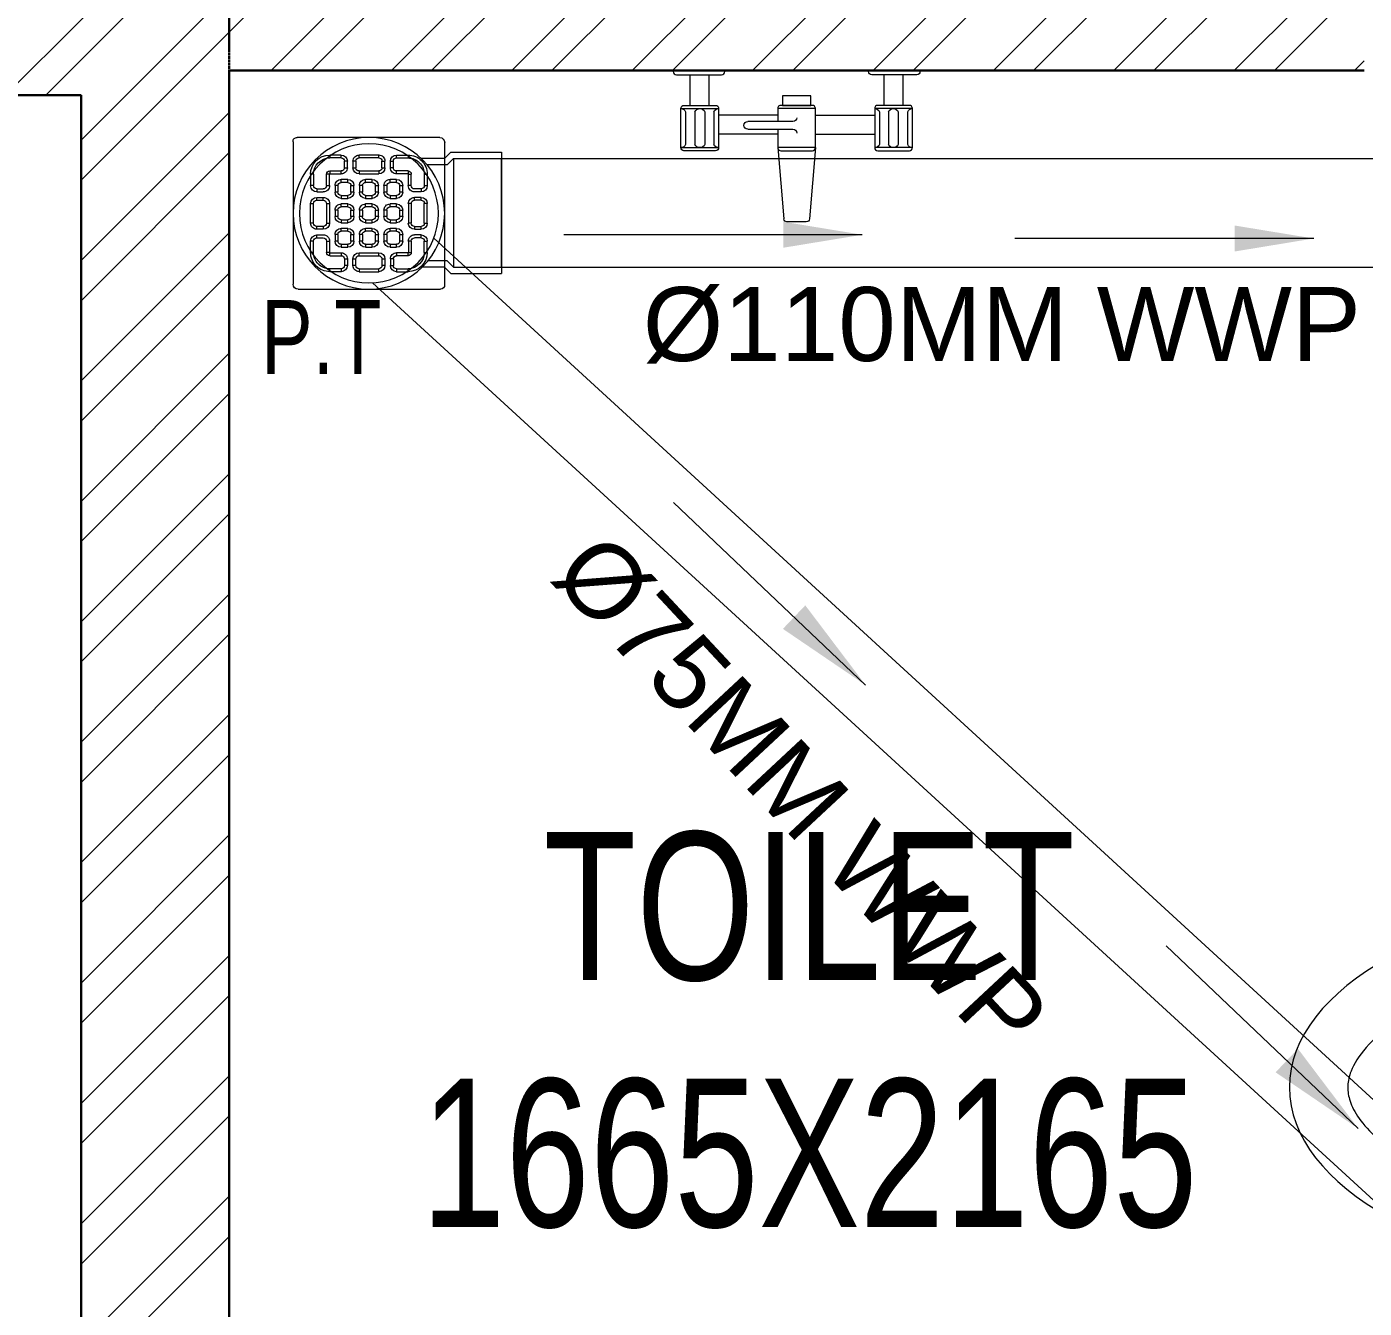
# Model space of a CAD drawing. Header units: millimetres. Extents: x 554 to 29966, y 4404 to 52986.
# Drawn here: x 13190 to 14545, y 26452 to 27750 of the extents above; entities that cross this region are included whole.
import ezdxf

# ---------------------------------------------------------------- set-up
doc = ezdxf.new("R2010")
doc.units = ezdxf.units.MM
doc.linetypes.add('DASHED2', pattern=[0.375, 0.25, -0.125])
for name, color, linetype, lineweight in [('A-TEXT-ROOM-50', 7, 'Continuous', 9), ('FUR', 7, 'Continuous', 15), ('PP-BEAM', 6, 'DASHED2', 30), ('PP-WALL', 7, 'Continuous', 30), ('WALL HATCH', 8, 'Continuous', 0)]:
    doc.layers.add(name, color=color, linetype=linetype, lineweight=lineweight)
doc.layers.add('SH - WWP', color=94, linetype='Continuous', lineweight=0, true_color=0x009e00)
doc.layers.add('SH- WWP', color=92, linetype='Continuous')
doc.styles.add('_MAA_200', font='Arial Narrow.ttf', dxfattribs={"height": 100})
doc.styles.add('ARIAL', font='Arial.ttf')
doc.styles.add('ARIEL', font='SANSS___.TTF', dxfattribs={"width": 0.75})
doc.styles.get("Standard").update_dxf_attribs({"font": 'arial.ttf'})
doc.dimstyles.new('COLUMN DIM PLAN', dxfattribs={"dimtxt": 100, "dimasz": 50, "dimexe": 0, "dimexo": 0, "dimgap": 30, "dimtad": 0, "dimdec": 0, "dimdsep": 46, "dimtxsty": '_MAA_200', "dimblk": 'ARCHTICK', "dimcen": 2.5, "dimdle": 50, "dimclrd": 256, "dimclre": 256, "dimclrt": 256, "dimadec": 0, "dimazin": 0, "dimtfac": 1, "dimtdec": 0, "dimtmove": 1, "dimatfit": 3, "dimfxl": 1, "dimlwd": -1, "dimlwe": -1, "dimarcsym": 0})
pattern_1 = [(45, (-2728487.74, 3305291.59), (-60.9879599, 60.9879599), []), (45, (-2728447.08, 3305291.59), (-60.9879599, 60.9879599), [])]

# ---------------------------------------------------------------- blocks, each defined once
blk = doc.blocks.new('BATH-MX-PN')
for p, q in [((0.504, 0), (-0.504, 0)), ((-4.218, -1.384), (-4.218, -0.172)), ((-3.468, -1.384), (-3.468, -0.172)), ((3.468, -1.384), (3.468, -0.172)), ((4.218, -1.384), (4.218, -0.172)), ((-0.75, -1.771), (-3.093, -1.771)), ((0.148, -2.024), (1.936, -2.024)), ((0.75, -1.771), (3.093, -1.771)), ((-0.75, -2.521), (-3.108, -2.521)), ((1.936, -2.327), (0.148, -2.327)), ((0.75, -2.521), (3.108, -2.521)), ((-0.75, -3.056), (-0.508, -5.884)), ((0.75, -3.056), (0.508, -5.884)), ((-0.384, -6), (0.384, -6))]:
    blk.add_line(p, q)
at = {"color": 3}
for p, q in [((-4.593, -1.509), (-3.093, -1.509)), ((-0.75, -1.509), (0.75, -1.509)), ((4.593, -1.509), (3.093, -1.509)), ((-4.401, -1.634), (-4.401, -2.931)), ((-4.03, -1.634), (-4.03, -2.931)), ((-3.639, -1.634), (-3.639, -2.931)), ((-3.285, -1.634), (-3.285, -2.931)), ((3.285, -1.634), (3.285, -2.931)), ((3.639, -1.634), (3.639, -2.931)), ((4.03, -1.634), (4.03, -2.931)), ((4.401, -1.634), (4.401, -2.931)), ((-4.593, -3.056), (-3.093, -3.056)), ((-0.75, -3.056), (0.75, -3.056)), ((4.593, -3.056), (3.093, -3.056))]:
    blk.add_line(p, q, dxfattribs=at)
for points in [[(-4.765, -0.172), (-2.975, -0.172, 0.414214), (-2.85, -0.047), (-2.85, 0), (-4.89, 0), (-4.89, -0.047, 0.414214)], [(4.765, -0.172), (2.975, -0.172, -0.414214), (2.85, -0.047), (2.85, 0), (4.89, 0), (4.89, -0.047, -0.414214)], [(-4.468, -1.384), (-3.218, -1.384, -0.414214), (-3.093, -1.509), (-3.093, -3.056, -0.414214), (-3.218, -3.181), (-4.468, -3.181, -0.414214), (-4.593, -3.056), (-4.593, -1.509, -0.414214)], [(4.468, -1.384), (3.218, -1.384, 0.414214), (3.093, -1.509), (3.093, -3.056, 0.414214), (3.218, -3.181), (4.468, -3.181, 0.414214), (4.593, -3.056), (4.593, -1.509, 0.414214)]]:
    blk.add_lwpolyline(points, format="xyb", close=True)
blk.add_lwpolyline([(-0.563, -1.009), (0.563, -1.009), (0.563, -1.384), (-0.563, -1.384)], close=True)
blk.add_lwpolyline([(0.75, -2.327), (0.75, -3.056, -0.414214), (0.625, -3.181), (-0.625, -3.181, -0.414214), (-0.75, -3.056), (-0.75, -1.509, -0.414214), (-0.625, -1.384), (0.625, -1.384, -0.414214), (0.75, -1.509), (0.75, -2.024)], format="xyb")
for centre, radius, start, end in [((-4.585, -1.706), 0.197, 21.405, 92.3779), ((-3.834, -1.725), 0.216, 24.9053, 155.0947), ((-3.101, -1.706), 0.197, 87.6221, 158.595), ((3.101, -1.706), 0.197, 21.405, 92.3779), ((3.834, -1.725), 0.216, 24.9053, 155.0947), ((4.585, -1.706), 0.197, 87.6221, 158.595), ((-4.585, -2.859), 0.197, 267.6221, 338.595), ((-3.834, -2.84), 0.216, 204.9053, 335.0947), ((-3.101, -2.859), 0.197, 201.405, 272.3779), ((3.101, -2.859), 0.197, 267.6221, 338.595), ((3.834, -2.84), 0.216, 204.9053, 335.0947), ((4.585, -2.859), 0.197, 201.405, 272.3779)]:
    blk.add_arc(centre, radius, start, end, dxfattribs=at)
for centre, radius, start, end in [((0.148, -1.872), 0.152, 180, 270), ((1.936, -2.176), 0.152, 270, 90), ((0.148, -2.479), 0.152, 90, 180), ((-0.384, -5.875), 0.125, 184.1102, 270), ((0.384, -5.875), 0.125, 270, 355.8898)]:
    blk.add_arc(centre, radius, start, end)
blk = doc.blocks.new('A$C34535F5F')
at = {"layer": 'FUR', "linetype": 'Continuous'}
blk.add_line((7.308, 0.629), (7.308, 15.367), dxfattribs=at)
for points in [[(0, 15.995), (9.488, 15.585)], [(0, 15.995), (0, 0)], [(0.452, 0.333), (0.452, 15.662), (7.308, 15.366)], [(0.452, 0.333), (7.308, 0.629)], [(0, 0), (9.488, 0.409)]]:
    blk.add_lwpolyline(points, dxfattribs=at)
for centre, radius, start, end in [((-82.434, 7.997), 88.274, 355.17063, 4.83821), ((14.108, 7.998), 4.544, 86.3774, 273.6226), ((10.285, 7.998), 1.941, 261.249, 98.751)]:
    blk.add_arc(centre, radius, start, end, dxfattribs=at)
blk.add_ellipse((8.092, 7.997), major_axis=(-15.027, 0), ratio=0.507145, start_param=1.662675, end_param=4.619316, dxfattribs=at)
blk.add_open_spline([(14.395, 3.463), (14.913, 3.598), (15.409, 3.75), (17.046, 4.324), (18.046, 4.82), (19.347, 5.699), (19.767, 6.068), (20.377, 6.759), (20.566, 7.077), (20.757, 7.56), (20.795, 7.744), (20.812, 8.098), (20.793, 8.272), (20.677, 8.666), (20.578, 8.888), (20.255, 9.38), (20.031, 9.65), (19.304, 10.334), (18.722, 10.755), (17.289, 11.539), (16.441, 11.903), (15.141, 12.326), (14.774, 12.433), (14.395, 12.532)], degree=3, knots=[2.047044, 2.047044, 2.047044, 2.047044, 2.17632, 2.17632, 2.497545, 2.497545, 2.720447, 2.720447, 2.943348, 2.943348, 3.116442, 3.116442, 3.289536, 3.289536, 3.46263, 3.46263, 3.635724, 3.635724, 3.88867, 3.88867, 4.141615, 4.141615, 4.236124, 4.236124, 4.236124, 4.236124], dxfattribs=at)
blk = doc.blocks.new('PP-P TRAP')
at = {"linetype": 'Continuous', "ltscale": 0.005}
for p, q in [((-556.19, 11572.4), (-571.66, 11572.4)), ((-550.02, 11572.4), (-554.38, 11568.04)), ((-550.02, 11497.4), (-550.02, 11572.4)), ((-550.02, 11572.4), (-516.88, 11572.4)), ((-554.38, 11568.04), (-567.72, 11568.04)), ((-554.38, 11501.76), (-568.2, 11501.76)), ((-550.02, 11497.4), (-554.38, 11501.76)), ((-556.19, 11497.4), (-572.26, 11497.4)), ((-550.02, 11497.4), (-516.88, 11497.4))]:
    blk.add_line(p, q, dxfattribs=at)
at = {"linetype": 'Continuous'}
for p, q in [((-551.83, 11576.76), (-556.2, 11572.38)), ((-551.83, 11576.76), (-516.88, 11576.76)), ((-516.88, 11493.04), (-516.88, 11576.76)), ((-551.83, 11493.04), (-556.19, 11497.4)), ((-551.83, 11493.04), (-516.88, 11493.04))]:
    blk.add_line(p, q, dxfattribs=at)
blk.add_line((-516.88, 11572.4), (-516.88, 11497.4))
at = {"linetype": 'Continuous', "ltscale": 0.005}
for radius in [52.33, 47.97]:
    blk.add_circle((-608.45, 11535.19), radius, dxfattribs=at)
blk = doc.blocks.new('PP-GRATING')
at = {"linetype": 'Continuous'}
for p, q in [((-966.41, -274.44), (-864.75, -274.44)), ((-969.9, -379.59), (-969.9, -277.93)), ((-861.84, -277.35), (-861.84, -379.01)), ((-943.76, -286.88), (-943.76, -288.97)), ((-935.62, -286.88), (-943.76, -286.88)), ((-935.62, -288.97), (-943.76, -288.97)), ((-935.62, -288.97), (-935.62, -286.88)), ((-933.3, -295.94), (-933.3, -291.29)), ((-931.21, -291.29), (-933.3, -291.29)), ((-931.21, -295.94), (-931.21, -291.29)), ((-927.26, -291.29), (-927.26, -295.94)), ((-925.17, -291.29), (-927.26, -291.29)), ((-925.17, -291.29), (-925.17, -295.94)), ((-922.84, -288.97), (-922.84, -286.88)), ((-922.84, -286.88), (-908.9, -286.88)), ((-922.84, -288.97), (-908.9, -288.97)), ((-908.9, -286.88), (-908.9, -288.97)), ((-906.58, -295.94), (-906.58, -291.29)), ((-904.49, -291.29), (-906.58, -291.29)), ((-904.49, -295.94), (-904.49, -291.29)), ((-900.53, -295.94), (-900.53, -291.29)), ((-900.53, -291.29), (-898.44, -291.29)), ((-898.44, -295.94), (-898.44, -291.29)), ((-896.12, -286.88), (-887.99, -286.88)), ((-896.12, -288.97), (-896.12, -286.88)), ((-896.12, -288.97), (-887.99, -288.97)), ((-887.99, -286.88), (-887.99, -288.97)), ((-955.38, -300.59), (-957.47, -300.59)), ((-957.47, -300.59), (-957.47, -308.72)), ((-955.38, -300.59), (-955.38, -308.72)), ((-946.08, -308.72), (-946.08, -300.59)), ((-943.99, -300.59), (-946.08, -300.59)), ((-943.99, -308.72), (-943.99, -300.59)), ((-943.76, -298.26), (-943.76, -300.35)), ((-943.76, -298.26), (-935.62, -298.26)), ((-943.76, -300.35), (-935.62, -300.35)), ((-935.62, -300.35), (-935.62, -298.26)), ((-935.62, -304.3), (-930.98, -304.3)), ((-935.62, -306.4), (-935.62, -304.3)), ((-933.3, -295.94), (-931.21, -295.94)), ((-930.98, -304.3), (-930.98, -306.4)), ((-927.26, -295.94), (-925.17, -295.94)), ((-922.84, -298.26), (-908.9, -298.26)), ((-922.84, -298.26), (-922.84, -300.35)), ((-922.84, -300.35), (-908.9, -300.35)), ((-918.2, -304.3), (-913.55, -304.3)), ((-918.2, -306.4), (-918.2, -304.3)), ((-913.55, -304.3), (-913.55, -306.4)), ((-908.9, -298.26), (-908.9, -300.35)), ((-906.58, -295.94), (-904.49, -295.94)), ((-900.77, -304.3), (-896.12, -304.3)), ((-900.77, -306.4), (-900.77, -304.3)), ((-898.44, -295.94), (-900.53, -295.94)), ((-887.99, -298.26), (-896.12, -298.26)), ((-896.12, -300.35), (-896.12, -298.26)), ((-887.99, -300.35), (-896.12, -300.35)), ((-896.12, -304.3), (-896.12, -306.4)), ((-887.99, -298.26), (-887.99, -300.35)), ((-887.75, -308.72), (-887.75, -300.59)), ((-887.75, -300.59), (-885.66, -300.59)), ((-885.66, -308.72), (-885.66, -300.59)), ((-876.37, -300.59), (-876.37, -308.72)), ((-876.37, -300.59), (-874.28, -300.59)), ((-874.28, -300.59), (-874.28, -308.72)), ((-955.38, -308.72), (-957.47, -308.72)), ((-953.05, -311.04), (-948.41, -311.04)), ((-953.05, -311.04), (-953.05, -313.13)), ((-953.05, -313.13), (-948.41, -313.13)), ((-946.08, -308.72), (-943.99, -308.72)), ((-940.04, -313.37), (-940.04, -308.72)), ((-937.95, -308.72), (-940.04, -308.72)), ((-937.95, -313.37), (-940.04, -313.37)), ((-937.95, -313.37), (-937.95, -308.72)), ((-935.62, -306.4), (-930.98, -306.4)), ((-928.65, -308.72), (-928.65, -313.37)), ((-926.56, -308.72), (-928.65, -308.72)), ((-928.65, -313.37), (-926.56, -313.37)), ((-926.56, -308.72), (-926.56, -313.37)), ((-922.61, -313.37), (-922.61, -308.72)), ((-920.52, -308.72), (-922.61, -308.72)), ((-920.52, -313.37), (-922.61, -313.37)), ((-920.52, -313.37), (-920.52, -308.72)), ((-918.2, -306.4), (-913.55, -306.4)), ((-911.22, -308.72), (-911.22, -313.37)), ((-909.13, -308.72), (-911.22, -308.72)), ((-911.22, -313.37), (-909.13, -313.37)), ((-909.13, -308.72), (-909.13, -313.37)), ((-905.18, -313.37), (-905.18, -308.72)), ((-903.09, -308.72), (-905.18, -308.72)), ((-903.09, -313.37), (-905.18, -313.37)), ((-903.09, -313.37), (-903.09, -308.72)), ((-900.77, -306.4), (-896.12, -306.4)), ((-893.8, -308.72), (-893.8, -313.37)), ((-891.7, -308.72), (-893.8, -308.72)), ((-893.8, -313.37), (-891.7, -313.37)), ((-891.7, -308.72), (-891.7, -313.37)), ((-885.66, -308.72), (-887.75, -308.72)), ((-878.69, -311.04), (-883.34, -311.04)), ((-878.69, -313.13), (-883.34, -313.13)), ((-878.69, -311.04), (-878.69, -313.13)), ((-876.37, -308.72), (-874.28, -308.72)), ((-957.47, -321.5), (-957.47, -335.44)), ((-955.38, -321.5), (-957.47, -321.5)), ((-955.38, -321.5), (-955.38, -335.44)), ((-948.41, -317.08), (-953.05, -317.08)), ((-953.05, -317.08), (-953.05, -319.18)), ((-948.41, -319.18), (-953.05, -319.18)), ((-948.41, -319.18), (-948.41, -317.08)), ((-946.08, -335.44), (-946.08, -321.5)), ((-946.08, -321.5), (-943.99, -321.5)), ((-943.99, -335.44), (-943.99, -321.5)), ((-930.98, -315.69), (-935.62, -315.69)), ((-935.62, -315.69), (-935.62, -317.78)), ((-930.98, -317.78), (-935.62, -317.78)), ((-935.62, -321.73), (-930.98, -321.73)), ((-935.62, -323.82), (-935.62, -321.73)), ((-935.62, -323.82), (-930.98, -323.82)), ((-930.98, -315.69), (-930.98, -317.78)), ((-930.98, -321.73), (-930.98, -323.82)), ((-913.55, -315.69), (-918.2, -315.69)), ((-918.2, -315.69), (-918.2, -317.78)), ((-913.55, -317.78), (-918.2, -317.78)), ((-918.2, -321.73), (-913.55, -321.73)), ((-918.2, -323.82), (-918.2, -321.73)), ((-918.2, -323.82), (-913.55, -323.82)), ((-913.55, -315.69), (-913.55, -317.78)), ((-913.55, -321.73), (-913.55, -323.82)), ((-896.12, -315.69), (-900.77, -315.69)), ((-900.77, -315.69), (-900.77, -317.78)), ((-896.12, -317.78), (-900.77, -317.78)), ((-900.77, -321.73), (-896.12, -321.73)), ((-900.77, -323.82), (-900.77, -321.73)), ((-900.77, -323.82), (-896.12, -323.82)), ((-896.12, -315.69), (-896.12, -317.78)), ((-896.12, -321.73), (-896.12, -323.82)), ((-887.75, -335.44), (-887.75, -321.5)), ((-885.66, -321.5), (-887.75, -321.5)), ((-885.66, -335.44), (-885.66, -321.5)), ((-883.34, -317.08), (-878.69, -317.08)), ((-883.34, -319.18), (-883.34, -317.08)), ((-883.34, -319.18), (-878.69, -319.18)), ((-878.69, -317.08), (-878.69, -319.18)), ((-876.37, -321.5), (-876.37, -335.44)), ((-876.37, -321.5), (-874.28, -321.5)), ((-874.28, -321.5), (-874.28, -335.44)), ((-940.04, -330.79), (-940.04, -326.15)), ((-937.95, -326.15), (-940.04, -326.15)), ((-937.95, -330.79), (-940.04, -330.79)), ((-937.95, -330.79), (-937.95, -326.15)), ((-930.98, -333.12), (-935.62, -333.12)), ((-935.62, -333.12), (-935.62, -335.21)), ((-930.98, -333.12), (-930.98, -335.21)), ((-928.65, -326.15), (-928.65, -330.79)), ((-926.56, -326.15), (-928.65, -326.15)), ((-928.65, -330.79), (-926.56, -330.79)), ((-926.56, -326.15), (-926.56, -330.79)), ((-922.61, -330.79), (-922.61, -326.15)), ((-920.52, -326.15), (-922.61, -326.15)), ((-920.52, -330.79), (-922.61, -330.79)), ((-920.52, -330.79), (-920.52, -326.15)), ((-913.55, -333.12), (-918.2, -333.12)), ((-918.2, -333.12), (-918.2, -335.21)), ((-913.55, -333.12), (-913.55, -335.21)), ((-911.22, -326.15), (-911.22, -330.79)), ((-909.13, -326.15), (-911.22, -326.15)), ((-911.22, -330.79), (-909.13, -330.79)), ((-909.13, -326.15), (-909.13, -330.79)), ((-905.18, -330.79), (-905.18, -326.15)), ((-903.09, -326.15), (-905.18, -326.15)), ((-903.09, -330.79), (-905.18, -330.79)), ((-903.09, -330.79), (-903.09, -326.15)), ((-896.12, -333.12), (-900.77, -333.12)), ((-900.77, -333.12), (-900.77, -335.21)), ((-896.12, -333.12), (-896.12, -335.21)), ((-893.8, -326.15), (-893.8, -330.79)), ((-891.7, -326.15), (-893.8, -326.15)), ((-893.8, -330.79), (-891.7, -330.79)), ((-891.7, -326.15), (-891.7, -330.79)), ((-957.47, -335.44), (-955.38, -335.44)), ((-953.05, -337.77), (-948.41, -337.77)), ((-953.05, -337.77), (-953.05, -339.86)), ((-953.05, -339.86), (-948.41, -339.86)), ((-948.41, -337.77), (-948.41, -339.86)), ((-946.08, -335.44), (-943.99, -335.44)), ((-930.98, -335.21), (-935.62, -335.21)), ((-935.62, -339.16), (-930.98, -339.16)), ((-935.62, -341.25), (-935.62, -339.16)), ((-935.62, -341.25), (-930.98, -341.25)), ((-930.98, -339.16), (-930.98, -341.25)), ((-913.55, -335.21), (-918.2, -335.21)), ((-918.2, -339.16), (-913.55, -339.16)), ((-918.2, -341.25), (-918.2, -339.16)), ((-918.2, -341.25), (-913.55, -341.25)), ((-913.55, -339.16), (-913.55, -341.25)), ((-896.12, -335.21), (-900.77, -335.21)), ((-900.77, -339.16), (-896.12, -339.16)), ((-900.77, -341.25), (-900.77, -339.16)), ((-900.77, -341.25), (-896.12, -341.25)), ((-896.12, -339.16), (-896.12, -341.25)), ((-885.66, -335.44), (-887.75, -335.44)), ((-878.69, -337.77), (-883.34, -337.77)), ((-883.34, -337.77), (-883.34, -339.86)), ((-878.69, -339.86), (-883.34, -339.86)), ((-878.69, -337.77), (-878.69, -339.86)), ((-874.28, -335.44), (-876.37, -335.44)), ((-957.47, -356.36), (-957.47, -348.22)), ((-955.38, -348.22), (-957.47, -348.22)), ((-955.38, -356.36), (-955.38, -348.22)), ((-953.05, -345.9), (-953.05, -343.81)), ((-953.05, -343.81), (-948.41, -343.81)), ((-953.05, -345.9), (-948.41, -345.9)), ((-946.08, -348.22), (-943.99, -348.22)), ((-946.08, -348.22), (-946.08, -356.36)), ((-943.99, -348.22), (-943.99, -356.36)), ((-940.04, -348.22), (-940.04, -343.58)), ((-937.95, -343.58), (-940.04, -343.58)), ((-937.95, -348.22), (-940.04, -348.22)), ((-937.95, -348.22), (-937.95, -343.58)), ((-930.98, -350.55), (-935.62, -350.55)), ((-935.62, -350.55), (-935.62, -352.64)), ((-930.98, -352.64), (-935.62, -352.64)), ((-930.98, -350.55), (-930.98, -352.64)), ((-928.65, -343.58), (-928.65, -348.22)), ((-926.56, -343.58), (-928.65, -343.58)), ((-928.65, -348.22), (-926.56, -348.22)), ((-926.56, -343.58), (-926.56, -348.22)), ((-922.61, -348.22), (-922.61, -343.58)), ((-920.52, -343.58), (-922.61, -343.58)), ((-920.52, -348.22), (-922.61, -348.22)), ((-920.52, -348.22), (-920.52, -343.58)), ((-913.55, -350.55), (-918.2, -350.55)), ((-918.2, -350.55), (-918.2, -352.64)), ((-913.55, -352.64), (-918.2, -352.64)), ((-913.55, -350.55), (-913.55, -352.64)), ((-911.22, -343.58), (-911.22, -348.22)), ((-909.13, -343.58), (-911.22, -343.58)), ((-911.22, -348.22), (-909.13, -348.22)), ((-909.13, -343.58), (-909.13, -348.22)), ((-905.18, -348.22), (-905.18, -343.58)), ((-903.09, -343.58), (-905.18, -343.58)), ((-903.09, -348.22), (-905.18, -348.22)), ((-903.09, -348.22), (-903.09, -343.58)), ((-896.12, -350.55), (-900.77, -350.55)), ((-900.77, -350.55), (-900.77, -352.64)), ((-896.12, -352.64), (-900.77, -352.64)), ((-896.12, -350.55), (-896.12, -352.64)), ((-893.8, -343.58), (-893.8, -348.22)), ((-891.7, -343.58), (-893.8, -343.58)), ((-893.8, -348.22), (-891.7, -348.22)), ((-891.7, -343.58), (-891.7, -348.22)), ((-887.75, -348.22), (-887.75, -356.36)), ((-885.66, -348.22), (-887.75, -348.22)), ((-885.66, -348.22), (-885.66, -356.36)), ((-878.69, -343.81), (-883.34, -343.81)), ((-878.69, -345.9), (-883.34, -345.9)), ((-878.69, -345.9), (-878.69, -343.81)), ((-876.37, -348.22), (-874.28, -348.22)), ((-876.37, -356.36), (-876.37, -348.22)), ((-874.28, -356.36), (-874.28, -348.22)), ((-955.38, -356.36), (-957.47, -356.36)), ((-943.99, -356.36), (-946.08, -356.36)), ((-943.76, -356.59), (-935.62, -356.59)), ((-943.76, -358.68), (-943.76, -356.59)), ((-943.76, -358.68), (-935.62, -358.68)), ((-935.62, -356.59), (-935.62, -358.68)), ((-933.3, -361), (-933.3, -365.65)), ((-933.3, -361), (-931.21, -361)), ((-931.21, -361), (-931.21, -365.65)), ((-927.26, -365.65), (-927.26, -361)), ((-927.26, -361), (-925.17, -361)), ((-925.17, -365.65), (-925.17, -361)), ((-922.84, -356.59), (-908.9, -356.59)), ((-922.84, -358.68), (-922.84, -356.59)), ((-922.84, -358.68), (-908.9, -358.68)), ((-908.9, -358.68), (-908.9, -356.59)), ((-906.58, -361), (-906.58, -365.65)), ((-906.58, -361), (-904.49, -361)), ((-904.49, -361), (-904.49, -365.65)), ((-900.53, -361), (-900.53, -365.65)), ((-898.44, -361), (-900.53, -361)), ((-898.44, -361), (-898.44, -365.65)), ((-887.99, -356.59), (-896.12, -356.59)), ((-896.12, -356.59), (-896.12, -358.68)), ((-887.99, -358.68), (-896.12, -358.68)), ((-887.99, -358.68), (-887.99, -356.59)), ((-887.75, -356.36), (-885.66, -356.36)), ((-876.37, -356.36), (-874.28, -356.36)), ((-943.76, -370.07), (-943.76, -367.98)), ((-935.62, -367.98), (-943.76, -367.98)), ((-935.62, -370.07), (-943.76, -370.07)), ((-935.62, -367.98), (-935.62, -370.07)), ((-931.21, -365.65), (-933.3, -365.65)), ((-925.17, -365.65), (-927.26, -365.65)), ((-908.9, -367.98), (-922.84, -367.98)), ((-922.84, -367.98), (-922.84, -370.07)), ((-908.9, -370.07), (-922.84, -370.07)), ((-908.89, -368.01), (-908.9, -370.11)), ((-906.55, -365.7), (-904.46, -365.72)), ((-900.53, -365.65), (-898.44, -365.65)), ((-896.12, -367.98), (-896.12, -370.07)), ((-896.12, -367.98), (-887.99, -367.98)), ((-896.12, -370.07), (-887.99, -370.07)), ((-887.99, -370.07), (-887.99, -367.98)), ((-865.33, -382.5), (-967, -382.5))]:
    blk.add_line(p, q, dxfattribs=at)
for centre, radius, start, end in [((-966.41, -277.93), 3.49, 90, 180), ((-864.75, -277.35), 2.9, 360, 90), ((-943.76, -300.59), 13.71, 89.99999, 180), ((-943.76, -300.59), 11.62, 89.99999, 180), ((-935.62, -291.29), 4.42, 360, 90), ((-935.62, -291.29), 2.32, 360, 90), ((-922.84, -291.29), 4.42, 89.99999, 180), ((-922.84, -291.29), 2.32, 89.99999, 180), ((-908.9, -291.29), 4.42, 360, 90), ((-908.9, -291.29), 2.32, 360, 90), ((-896.12, -291.29), 4.42, 90, 180), ((-896.12, -291.29), 2.32, 90, 180), ((-887.99, -300.59), 13.71, 0, 90), ((-887.99, -300.59), 11.62, 0, 90), ((-943.76, -300.59), 2.32, 90, 180), ((-943.76, -300.59), 0.232, 90, 180), ((-935.62, -308.72), 4.42, 90, 180), ((-935.62, -295.94), 4.42, 269.99999, 360), ((-935.62, -295.94), 2.32, 269.99999, 360), ((-930.98, -308.72), 4.42, 360, 90), ((-922.84, -295.94), 4.42, 180, 270), ((-922.84, -295.94), 2.32, 180, 270), ((-918.2, -308.72), 4.42, 90, 180), ((-913.55, -308.72), 4.42, 360, 90), ((-908.9, -295.94), 4.42, 270, 360), ((-908.9, -295.94), 2.32, 270, 360), ((-900.77, -308.72), 4.42, 90, 180), ((-896.12, -295.94), 4.42, 180, 270.00001), ((-896.12, -295.94), 2.32, 180, 270.00001), ((-896.12, -308.72), 4.42, 360, 90), ((-887.99, -300.59), 2.32, 0, 90), ((-887.99, -300.59), 0.232, 0, 90), ((-953.05, -308.72), 4.42, 180, 270), ((-953.05, -308.72), 2.32, 180, 270), ((-948.41, -308.72), 4.42, 269.99999, 360), ((-948.41, -308.72), 2.32, 269.99999, 360), ((-935.62, -313.37), 4.42, 180, 270.00001), ((-935.62, -308.72), 2.32, 89.99999, 180), ((-935.62, -308.72), 2.32, 90, 180), ((-935.62, -313.37), 2.32, 180, 270), ((-930.98, -308.72), 2.32, 360, 90), ((-930.98, -313.37), 2.32, 269.99999, 360), ((-930.98, -313.37), 4.42, 270, 0), ((-918.2, -313.37), 4.42, 180, 270.00001), ((-918.2, -308.72), 2.32, 90, 180), ((-918.2, -308.72), 2.32, 90, 180), ((-918.2, -313.37), 2.32, 180, 270.00001), ((-913.55, -308.72), 2.32, 360, 90), ((-913.55, -313.37), 2.32, 270, 0), ((-913.55, -313.37), 4.42, 270, 0), ((-900.77, -313.37), 4.42, 180, 270.00001), ((-900.77, -308.72), 2.32, 90, 180), ((-900.77, -313.37), 2.32, 180, 270.00001), ((-896.12, -308.72), 2.32, 360, 90), ((-896.12, -313.37), 2.32, 270, 0), ((-896.12, -313.37), 4.42, 270, 0), ((-883.34, -308.72), 4.42, 180, 270.00001), ((-883.34, -308.72), 2.32, 180, 270.00001), ((-878.69, -308.72), 2.32, 270, 0), ((-878.69, -308.72), 4.42, 270, 0), ((-953.05, -321.5), 4.42, 89.99999, 180), ((-953.05, -321.5), 2.32, 89.99999, 180), ((-948.41, -321.5), 4.42, 360, 90), ((-948.41, -321.5), 2.32, 360, 90), ((-935.62, -326.15), 4.42, 90, 180), ((-935.62, -326.15), 2.32, 89.99999, 180), ((-935.62, -326.15), 2.32, 90, 180), ((-930.98, -326.15), 4.42, 360, 90), ((-930.98, -326.15), 2.32, 360, 90), ((-918.2, -326.15), 4.42, 90, 180), ((-918.2, -326.15), 2.32, 90, 180), ((-918.2, -326.15), 2.32, 90, 180), ((-913.55, -326.15), 4.42, 360, 90), ((-913.55, -326.15), 2.32, 360, 90), ((-900.77, -326.15), 4.42, 90, 180), ((-900.77, -326.15), 2.32, 90, 180), ((-900.77, -326.15), 2.32, 90, 180), ((-896.12, -326.15), 4.42, 360, 90), ((-896.12, -326.15), 2.32, 360, 90), ((-883.34, -321.5), 4.42, 90, 180), ((-883.34, -321.5), 2.32, 90, 180), ((-878.69, -321.5), 4.42, 360, 90), ((-878.69, -321.5), 2.32, 360, 90), ((-935.62, -330.79), 4.42, 180, 270.00001), ((-935.62, -330.79), 2.32, 180, 270), ((-930.98, -330.79), 2.32, 269.99999, 360), ((-930.98, -330.79), 4.42, 270, 0), ((-918.2, -330.79), 4.42, 180, 270.00001), ((-918.2, -330.79), 2.32, 180, 270.00001), ((-913.55, -330.79), 2.32, 270, 0), ((-913.55, -330.79), 4.42, 270, 0), ((-900.77, -330.79), 4.42, 180, 270.00001), ((-900.77, -330.79), 2.32, 180, 270.00001), ((-896.12, -330.79), 2.32, 270, 0), ((-896.12, -330.79), 4.42, 270, 0), ((-953.05, -335.44), 4.42, 180, 270), ((-953.05, -335.44), 2.32, 180, 270), ((-948.41, -335.44), 4.42, 269.99999, 360), ((-948.41, -335.44), 2.32, 269.99999, 360), ((-935.62, -343.58), 4.42, 90, 180), ((-935.62, -343.58), 2.32, 89.99999, 180), ((-935.62, -343.58), 2.32, 90, 180), ((-930.98, -343.58), 4.42, 360, 90), ((-930.98, -343.58), 2.32, 360, 90), ((-918.2, -343.58), 4.42, 90, 180), ((-918.2, -343.58), 2.32, 90, 180), ((-918.2, -343.58), 2.32, 90, 180), ((-913.55, -343.58), 4.42, 360, 90), ((-913.55, -343.58), 2.32, 360, 90), ((-900.77, -343.58), 4.42, 90, 180), ((-900.77, -343.58), 2.32, 90, 180), ((-900.77, -343.58), 2.32, 90, 180), ((-896.12, -343.58), 4.42, 360, 90), ((-896.12, -343.58), 2.32, 360, 90), ((-883.34, -335.44), 4.42, 180, 270.00001), ((-883.34, -335.44), 2.32, 180, 270.00001), ((-878.69, -335.44), 2.32, 270, 0), ((-878.69, -335.44), 4.42, 270, 0), ((-953.05, -348.22), 4.42, 90, 180), ((-953.05, -348.22), 2.32, 90, 180), ((-948.41, -348.22), 4.42, 360, 90.00001), ((-948.41, -348.22), 2.32, 360, 90.00001), ((-935.62, -348.22), 4.42, 180, 270.00001), ((-935.62, -348.22), 2.32, 180, 270), ((-930.98, -348.22), 2.32, 270, 360), ((-930.98, -348.22), 4.42, 270, 0), ((-918.2, -348.22), 4.42, 180, 270.00001), ((-918.2, -348.22), 2.32, 180, 270.00001), ((-913.55, -348.22), 2.32, 270, 0), ((-913.55, -348.22), 4.42, 270, 0), ((-900.77, -348.22), 4.42, 180, 270.00001), ((-900.77, -348.22), 2.32, 180, 270), ((-896.12, -348.22), 2.32, 270, 0), ((-896.12, -348.22), 4.42, 270, 0), ((-883.34, -348.22), 4.42, 89.99999, 180), ((-883.34, -348.22), 2.32, 89.99999, 180), ((-878.69, -348.22), 4.42, 360, 90), ((-878.69, -348.22), 2.32, 360, 90), ((-943.76, -356.36), 13.71, 180, 270), ((-943.76, -356.36), 11.62, 180, 270), ((-943.76, -356.36), 2.32, 180, 270), ((-943.76, -356.36), 0.232, 180, 270), ((-935.62, -361), 4.42, 360, 90.00001), ((-935.62, -361), 2.32, 360, 90.00001), ((-922.84, -361), 4.42, 90, 180), ((-922.84, -361), 2.32, 90, 180), ((-908.9, -361), 4.42, 360, 90), ((-908.9, -361), 2.32, 360, 90), ((-896.12, -361), 4.42, 89.99999, 180), ((-896.12, -361), 2.32, 89.99999, 180), ((-887.99, -356.36), 2.32, 270, 360), ((-887.99, -356.36), 0.232, 270, 360), ((-887.99, -356.36), 13.71, 269.99999, 360), ((-887.99, -356.36), 11.62, 269.99999, 360), ((-935.62, -365.65), 4.42, 270, 0), ((-935.62, -365.65), 2.32, 270, 0), ((-922.84, -365.65), 4.42, 180, 270.00001), ((-922.84, -365.65), 2.32, 180, 270.00001), ((-908.88, -365.69), 4.42, 269.679, 359.67901), ((-908.88, -365.69), 2.32, 269.679, 359.67901), ((-896.12, -365.65), 4.42, 180, 270), ((-896.12, -365.65), 2.32, 180, 270), ((-967.38, -379.98), 2.55, 171.25907, 278.75666), ((-865.33, -379.01), 3.49, 270, 360)]:
    blk.add_arc(centre, radius, start, end, dxfattribs=at)
blk = doc.blocks.new('_ArchTick')
at = {"color": 0, "linetype": 'ByBlock', "const_width": 0.15}
blk.add_lwpolyline([(-0.5, -0.5), (0.5, 0.5)], dxfattribs=at)

msp = doc.modelspace()

# ---------------------------------------------------------------- hatches: boundary and pattern name
at = {"layer": 'WALL HATCH'}
h = msp.add_hatch(dxfattribs=at)
h.set_pattern_fill('ANSI32', color=256, scale=230, style=0)
h.set_pattern_definition(pattern_1)
h.paths.add_polyline_path([(13245.4, 27680.6), (8180.4, 27680.6), (8180.4, 27830.6), (13245.4, 27830.6)])
h = msp.add_hatch(dxfattribs=at)
h.set_pattern_fill('ANSI32', color=256, scale=230, style=0)
h.set_pattern_definition(pattern_1)
h.paths.add_polyline_path([(13495.4, 25540.6), (13395.4, 25540.6), (13395.4, 25440.6), (13495.4, 25440.6)])
h.paths.add_polyline_path([(13395.4, 27805.6), (13245.4, 27805.6), (13245.4, 25440.6), (13395.4, 25440.6)])
h = msp.add_hatch(dxfattribs=at)
h.set_pattern_fill('ANSI32', color=256, scale=230, style=0)
h.set_pattern_definition(pattern_1)
h.paths.add_polyline_path([(13395.4, 27805.6), (14545.4, 27805.6), (14545.4, 27705.6), (13395.4, 27705.6)])

# ---------------------------------------------------------------- linework, layer by layer
at = {"layer": 'PP-BEAM', "lineweight": 30, "ltscale": 3}
msp.add_line((13395.4, 24390.6), (13395.4, 31370.6), dxfattribs=at)
at = {"layer": 'PP-WALL', "ltscale": 0.6}
for p, q in [((13395.4, 27705.6), (13395.4, 25540.6)), ((14545.4, 27705.6), (13395.4, 27705.6)), ((13245.4, 27680.6), (8180.4, 27680.6)), ((13245.4, 27680.6), (13245.4, 25440.6))]:
    msp.add_line(p, q, dxfattribs=at)
at = {"layer": 'SH - WWP'}
for p, q in [((13622.7, 27616.3), (14749.1, 27616.3)), ((13602.7, 27535.6), (14771.2, 26464.4)), ((13622.8, 27506.3), (14749.1, 27506.3)), ((13540.8, 27490.6), (14720.5, 26409.1))]:
    msp.add_line(p, q, dxfattribs=at)

# ---------------------------------------------------------------- block references
at = {"layer": 'FUR', "xscale": -25.55555555503815, "yscale": 25.55555555503815, "zscale": 25.5555555550018}
msp.add_blockref('BATH-MX-PN', (13970.4, 27705.6), dxfattribs=at)
at = {"layer": 'FUR', "linetype": 'Continuous', "extrusion": (0, 0, -1), "xscale": -25.55555555550383, "yscale": 25.55555555550383, "zscale": -25.55555555545652, "rotation": 180}
msp.add_blockref('A$C34535F5F', (-15060.4, 26879.9), dxfattribs=at)
at = {"layer": 'SH - WWP'}
for name, p, xscale, yscale, zscale, rotation in [('PP-GRATING', (14838, 27094.3), -1.420423502823728, 1.420423502823728, 1.420423502823728, 180), ('PP-P TRAP', (14429.8, 44485.5), -1.467216459969243, 1.467216459969243, 1.467216459969243, 179.9999999905962)]:
    msp.add_blockref(name, p, dxfattribs=dict(at, xscale=xscale, yscale=yscale, zscale=zscale, rotation=rotation))

# ---------------------------------------------------------------- texts
at = {"layer": 'A-TEXT-ROOM-50', "insert": (13983.2, 26934.3), "char_height": 150, "width": 1108.685, "attachment_point": 2, "style": 'ARIAL'}
msp.add_mtext('{\\fSwis721 LtCn BT|b0|i0|c0|p34;TOILET\\P1665X2165}', dxfattribs=at)
at = {"layer": 'SH- WWP', "lineweight": 30, "insert": (13790.9, 27486.3), "char_height": 75, "width": 774.871, "attachment_point": 1}
msp.add_mtext('\\pxqc;\\A1;\\fArial|b0|i0|c0|p34;\\C3;Ø110MM WWP', dxfattribs=at)
at = {"layer": 'SH- WWP', "lineweight": 30, "insert": (14267.1, 26715.3), "char_height": 75, "width": 774.871, "attachment_point": 3, "rotation": 312.9926}
msp.add_mtext('\\pxqc;\\A1;\\fArial|b0|i0|c0|p34;\\C3;Ø75MM WWP', dxfattribs=at)
at = {"layer": 'WALL HATCH', "color": 5, "insert": (13398.3, 27473), "char_height": 75, "width": 180.97, "attachment_point": 1, "style": 'ARIEL'}
msp.add_mtext('\\pxqc;{\\fArial|b0|i0|c0|p2;\\C3;P.T}', dxfattribs=at)

# ---------------------------------------------------------------- leaders
at = {"layer": 'SH - WWP'}
for points, override in [([(14036.9, 27539.2), (13734.4, 27539.2)], {"dimasz": 80, "dimgap": 30, "dimtad": 0, "dimfxl": 5, "dimarcsym": 2}), ([(14494.2, 27535.4), (14191.6, 27535.4)], {"dimasz": 80, "dimgap": 30, "dimtad": 0, "dimfxl": 5, "dimarcsym": 2}), ([(14040.3, 27083), (13845.8, 27267.9)], {"dimasz": 100, "dimgap": 30, "dimtad": 0, "dimfxl": 5, "dimarcsym": 2}), ([(14539.4, 26633.8), (14344.9, 26818.8)], {"dimasz": 100, "dimgap": 30, "dimtad": 0, "dimfxl": 5, "dimarcsym": 2})]:
    msp.add_leader(points, dimstyle='COLUMN DIM PLAN', override=override, dxfattribs=at)

doc.saveas('drawing.dxf')
